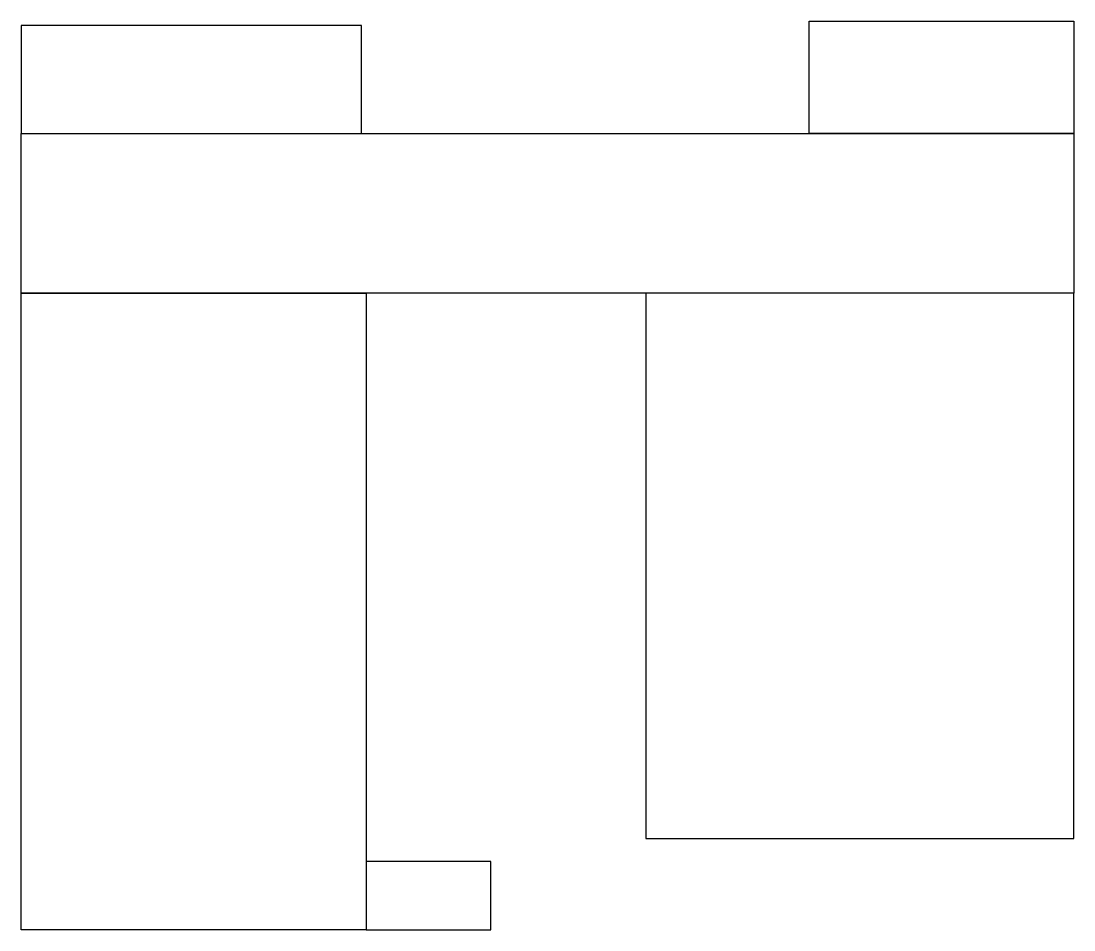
# Model space of a CAD drawing. Header units: millimetres. Extents: x 2.8 to 25.6, y -2 to 17.7.
import ezdxf

# ---------------------------------------------------------------- set-up
doc = ezdxf.new("R2010")
doc.units = ezdxf.units.MM
doc.layers.get('0').update_dxf_attribs({"linetype": 'CONTINUOUS'})

msp = doc.modelspace()

# ---------------------------------------------------------------- linework, layer by layer
for points in [[(2.827, 15.258), (25.623, 15.258), (19.89, 15.258), (19.89, 17.694), (25.623, 17.694), (25.623, 15.258), (25.623, 11.804), (16.355, 11.804), (16.355, 0), (25.623, 0), (25.623, 11.804), (2.827, 11.804)], [(2.827, 15.258), (10.2, 15.258), (10.2, 17.6), (2.827, 17.6)], [(2.827, 11.804), (10.299, 11.804), (10.299, -1.978), (13, -1.978), (13, -0.5), (10.299, -0.5), (10.299, -1.978), (2.827, -1.978)]]:
    msp.add_lwpolyline(points, close=True)

doc.saveas('drawing.dxf')
